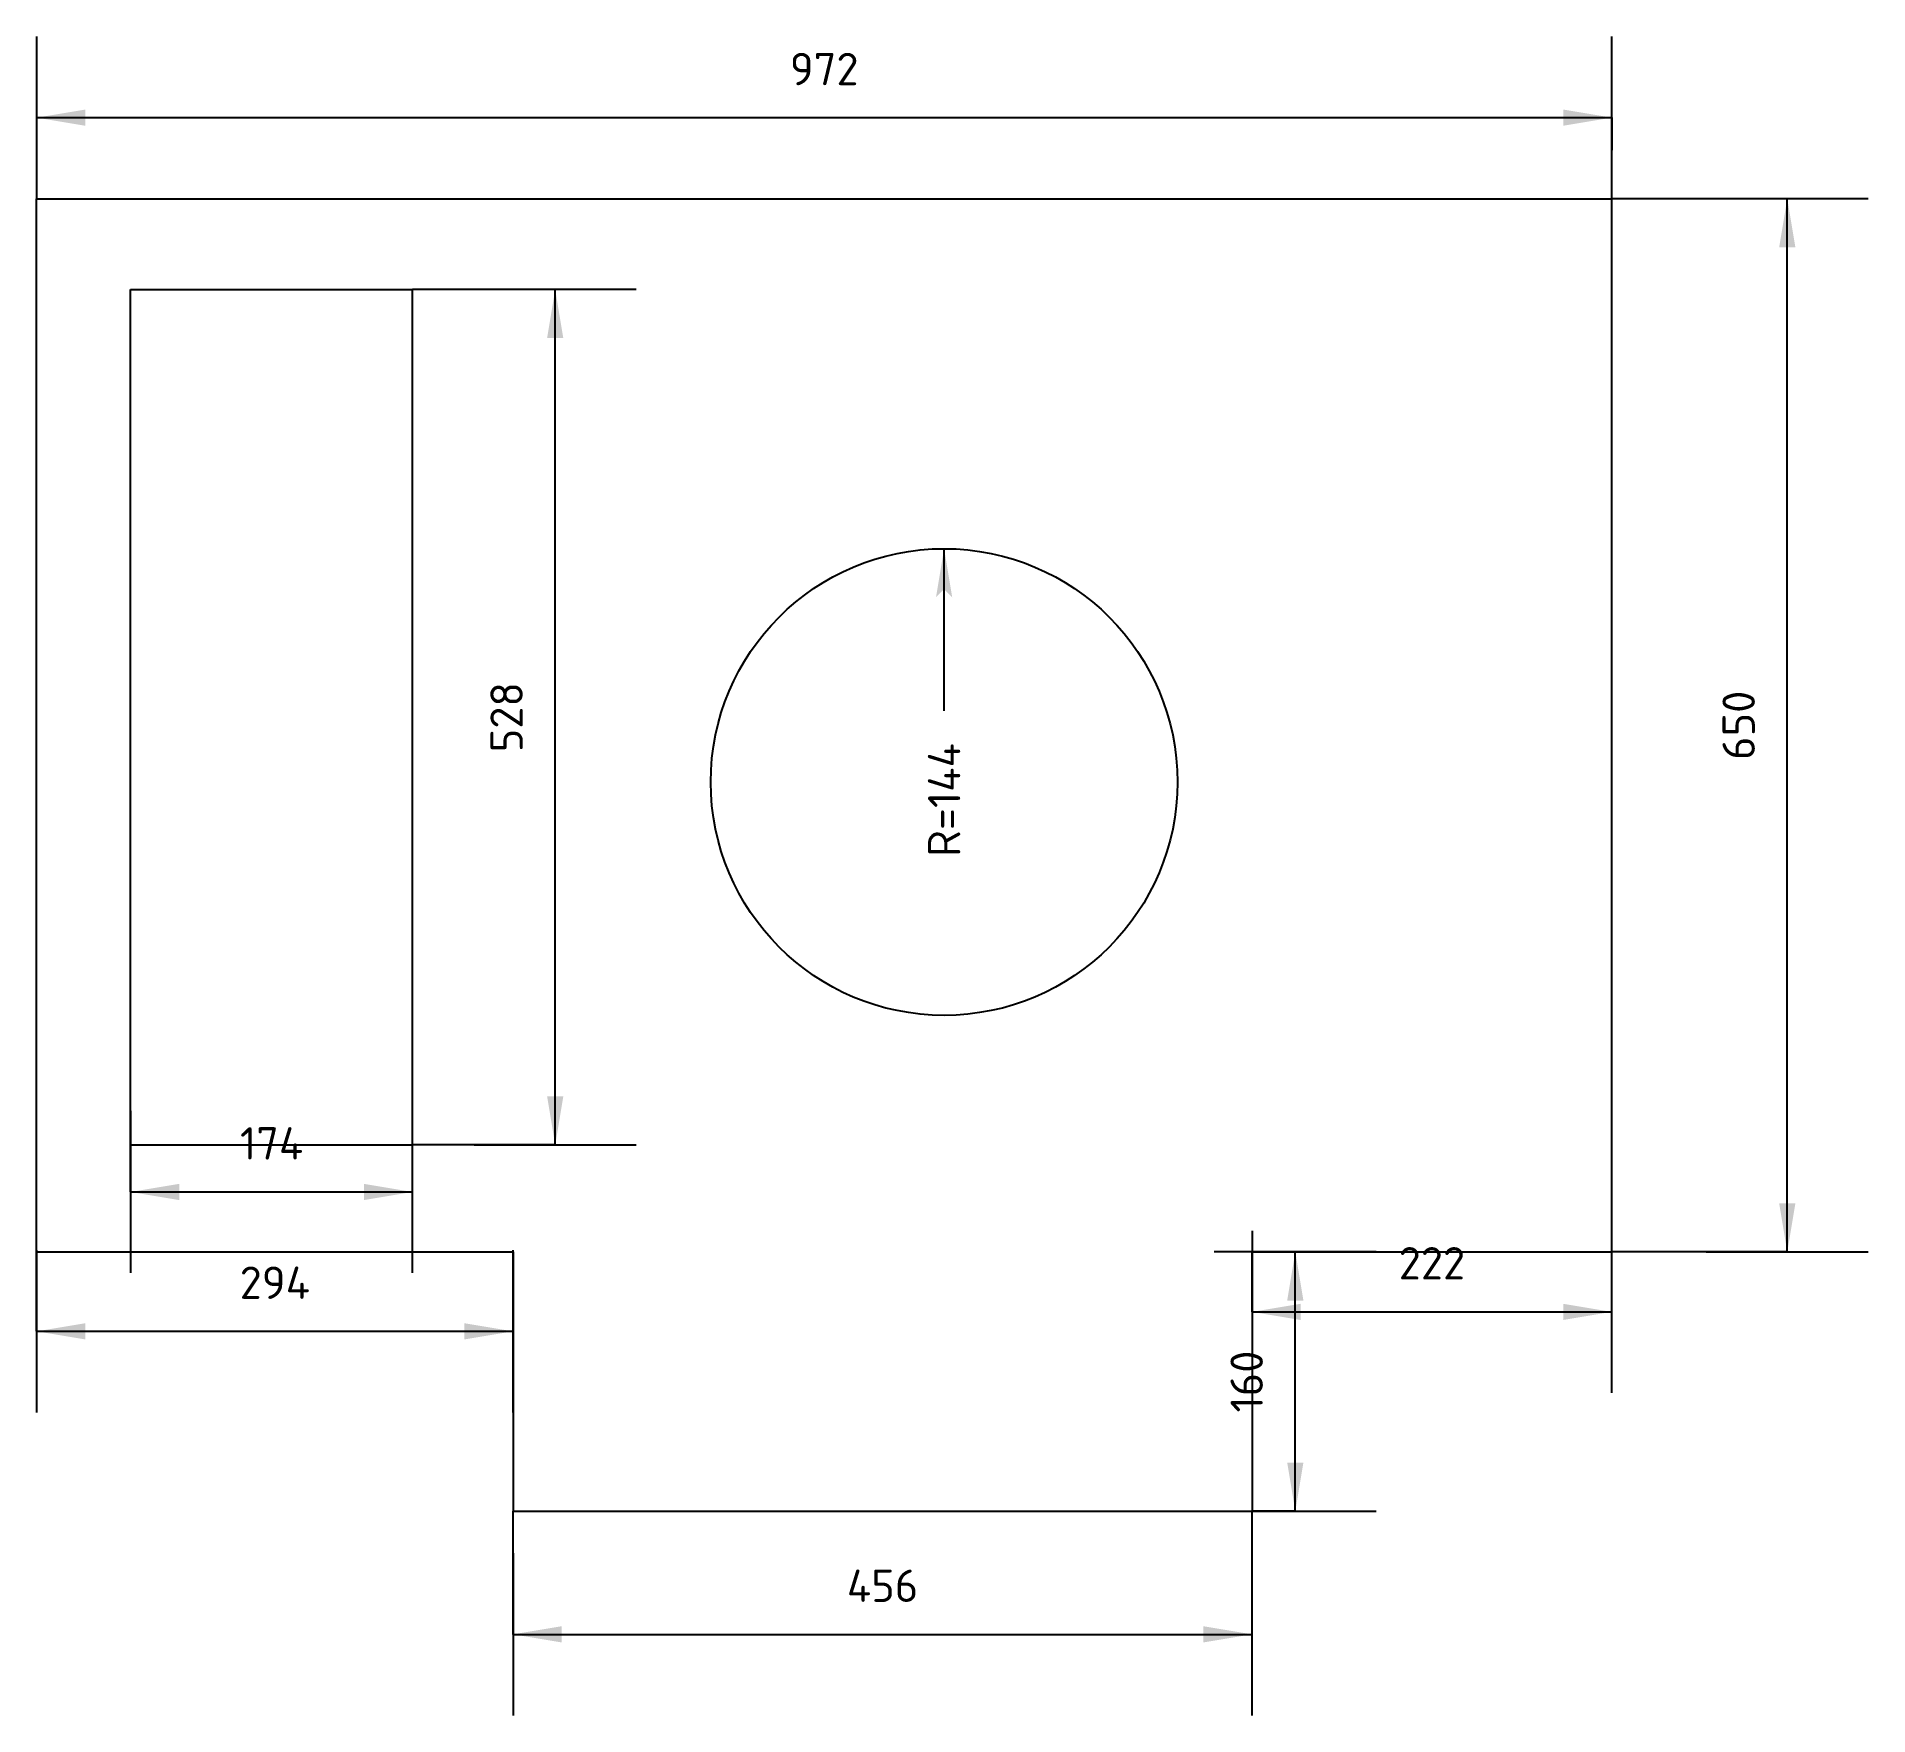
# Model space of a CAD drawing. Extents: x 0 to 11.3, y -1.3 to 9.1.
import ezdxf
from ezdxf.enums import TextEntityAlignment as Align

# ---------------------------------------------------------------- set-up
doc = ezdxf.new("R2010")
doc.units = 0
doc.layers.add('DIMENSIONS', color=1, linetype='CONTINUOUS')
doc.styles.add('ISOCPEUR', font='isocpeur.ttf')

# ---------------------------------------------------------------- blocks, each defined once
blk = doc.blocks.new('DIMTICK_ARROW')
at = {"color": 5}
blk.add_line((0, 0.5), (0, -0.5), dxfattribs=at)
at = {"color": 7}
blk.add_solid([(0, 0), (0.3, 0.05), (0.3, -0.05)], dxfattribs=at)
blk = doc.blocks.new('DIMTICK_RADIUS')
at = {"color": 7}
blk.add_solid([(0, 0), (0.3, 0.05), (0.3, -0.05), (0.25, 0)], dxfattribs=at)

msp = doc.modelspace()

# ---------------------------------------------------------------- linework, layer by layer
at = {"color": 3}
for p, q in [((0, 8.1), (9.72, 8.1)), ((0, 1.6), (0, 8.1)), ((0, 1.6), (0, 8.1)), ((0, 8.1), (9.72, 8.1)), ((9.72, 1.6), (9.72, 8.1)), ((9.72, 1.6), (9.72, 8.1)), ((0.58, 7.54), (2.32, 7.54)), ((0.58, 2.26), (0.58, 7.54)), ((0.58, 2.26), (0.58, 7.54)), ((0.58, 7.54), (2.32, 7.54)), ((2.32, 2.26), (2.32, 7.54)), ((2.32, 2.26), (2.32, 7.54)), ((0.58, 2.26), (2.32, 2.26)), ((0.58, 2.26), (2.32, 2.26)), ((0, 1.6), (2.94, 1.6)), ((0, 1.6), (2.94, 1.6)), ((2.94, 1.6), (2.94, 0)), ((2.94, 1.6), (2.94, 0)), ((7.5, 1.6), (9.72, 1.6)), ((7.5, 1.6), (7.5, 0)), ((7.5, 1.6), (7.5, 0)), ((7.5, 1.6), (9.72, 1.6)), ((2.94, 0), (7.5, 0)), ((2.94, 0), (7.5, 0))]:
    msp.add_line(p, q, dxfattribs=at)
msp.add_circle((5.6, 4.5), 1.44, dxfattribs=at)
at = {"layer": 'DIMENSIONS', "color": 7}
for p, q in [((0, 8.6), (9.72, 8.6)), ((0, 8.6), (9.72, 8.6)), ((0, 8.6), (9.72, 8.6)), ((0, 8.6), (9.72, 8.6)), ((0, 8.6), (9.72, 8.6)), ((0, 8.6), (9.72, 8.6)), ((0, 8.6), (9.72, 8.6)), ((0, 8.6), (9.72, 8.6)), ((0, 8.6), (9.72, 8.6)), ((0, 8.6), (9.72, 8.6)), ((0, 8.6), (9.72, 8.6)), ((0, 8.6), (9.72, 8.6)), ((0, 8.6), (9.72, 8.6)), ((0, 8.6), (9.72, 8.6)), ((0, 8.6), (9.72, 8.6)), ((0, 8.6), (9.72, 8.6)), ((0, 8.6), (9.72, 8.6)), ((0, 8.6), (9.72, 8.6)), ((0, 8.6), (9.72, 8.6)), ((0, 8.6), (9.72, 8.6)), ((10.803, 1.6), (10.803, 8.1)), ((10.803, 1.6), (10.803, 8.1)), ((10.803, 1.6), (10.803, 8.1)), ((10.803, 1.6), (10.803, 8.1)), ((10.803, 1.6), (10.803, 8.1)), ((10.803, 1.6), (10.803, 8.1)), ((10.803, 1.6), (10.803, 8.1)), ((10.803, 1.6), (10.803, 8.1)), ((10.803, 1.6), (10.803, 8.1)), ((10.803, 1.6), (10.803, 8.1)), ((10.803, 1.6), (10.803, 8.1)), ((10.803, 1.6), (10.803, 8.1)), ((10.803, 1.6), (10.803, 8.1)), ((10.803, 1.6), (10.803, 8.1)), ((3.2, 2.26), (3.2, 7.54)), ((3.2, 2.26), (3.2, 7.54)), ((3.2, 2.26), (3.2, 7.54)), ((3.2, 2.26), (3.2, 7.54)), ((3.2, 2.26), (3.2, 7.54)), ((3.2, 2.26), (3.2, 7.54)), ((3.2, 2.26), (3.2, 7.54)), ((3.2, 2.26), (3.2, 7.54)), ((3.2, 2.26), (3.2, 7.54)), ((3.2, 2.26), (3.2, 7.54)), ((3.2, 2.26), (3.2, 7.54)), ((3.2, 2.26), (3.2, 7.54)), ((3.2, 2.26), (3.2, 7.54)), ((3.2, 2.26), (3.2, 7.54)), ((3.2, 2.26), (3.2, 7.54)), ((3.2, 2.26), (3.2, 7.54)), ((5.6, 4.94), (5.6, 5.94)), ((0.58, 1.97), (2.32, 1.97)), ((0.58, 1.97), (2.32, 1.97)), ((0.58, 1.97), (2.32, 1.97)), ((0.58, 1.97), (2.32, 1.97)), ((0.58, 1.97), (2.32, 1.97)), ((0.58, 1.97), (2.32, 1.97)), ((0.58, 1.97), (2.32, 1.97)), ((0.58, 1.97), (2.32, 1.97)), ((0.58, 1.97), (2.32, 1.97)), ((0.58, 1.97), (2.32, 1.97)), ((0.58, 1.97), (2.32, 1.97)), ((0.58, 1.97), (2.32, 1.97)), ((0.58, 1.97), (2.32, 1.97)), ((0.58, 1.97), (2.32, 1.97)), ((0.58, 1.97), (2.32, 1.97)), ((0.58, 1.97), (2.32, 1.97)), ((0.58, 1.97), (2.32, 1.97)), ((0.58, 1.97), (2.32, 1.97)), ((0.58, 1.97), (2.32, 1.97)), ((0.58, 1.97), (2.32, 1.97)), ((0.58, 1.97), (2.32, 1.97)), ((0.58, 1.97), (2.32, 1.97)), ((0.58, 1.97), (2.32, 1.97)), ((0.58, 1.97), (2.32, 1.97)), ((0.58, 1.97), (2.32, 1.97)), ((7.767, 0), (7.767, 1.6)), ((7.767, 0), (7.767, 1.6)), ((7.767, 0), (7.767, 1.6)), ((7.767, 0), (7.767, 1.6)), ((7.767, 0), (7.767, 1.6)), ((7.767, 0), (7.767, 1.6)), ((7.767, 0), (7.767, 1.6)), ((7.767, 0), (7.767, 1.6)), ((7.767, 0), (7.767, 1.6)), ((7.767, 0), (7.767, 1.6)), ((7.767, 0), (7.767, 1.6)), ((7.767, 0), (7.767, 1.6)), ((7.767, 0), (7.767, 1.6)), ((7.767, 0), (7.767, 1.6)), ((7.767, 0), (7.767, 1.6)), ((7.767, 0), (7.767, 1.6)), ((7.767, 0), (7.767, 1.6)), ((7.767, 0), (7.767, 1.6)), ((7.767, 0), (7.767, 1.6)), ((7.5, 1.23), (9.72, 1.23)), ((7.5, 1.23), (9.72, 1.23)), ((7.5, 1.23), (9.72, 1.23)), ((7.5, 1.23), (9.72, 1.23)), ((7.5, 1.23), (9.72, 1.23)), ((7.5, 1.23), (9.72, 1.23)), ((7.5, 1.23), (9.72, 1.23)), ((7.5, 1.23), (9.72, 1.23)), ((7.5, 1.23), (9.72, 1.23)), ((7.5, 1.23), (9.72, 1.23)), ((7.5, 1.23), (9.72, 1.23)), ((7.5, 1.23), (9.72, 1.23)), ((7.5, 1.23), (9.72, 1.23)), ((7.5, 1.23), (9.72, 1.23)), ((7.5, 1.23), (9.72, 1.23)), ((7.5, 1.23), (9.72, 1.23)), ((7.5, 1.23), (9.72, 1.23)), ((7.5, 1.23), (9.72, 1.23)), ((7.5, 1.23), (9.72, 1.23)), ((7.5, 1.23), (9.72, 1.23)), ((7.5, 1.23), (9.72, 1.23)), ((7.5, 1.23), (9.72, 1.23)), ((7.5, 1.23), (9.72, 1.23)), ((0, 1.11), (2.94, 1.11)), ((0, 1.11), (2.94, 1.11)), ((0, 1.11), (2.94, 1.11)), ((0, 1.11), (2.94, 1.11)), ((0, 1.11), (2.94, 1.11)), ((0, 1.11), (2.94, 1.11)), ((0, 1.11), (2.94, 1.11)), ((0, 1.11), (2.94, 1.11)), ((0, 1.11), (2.94, 1.11)), ((0, 1.11), (2.94, 1.11)), ((0, 1.11), (2.94, 1.11)), ((0, 1.11), (2.94, 1.11)), ((0, 1.11), (2.94, 1.11)), ((0, 1.11), (2.94, 1.11)), ((0, 1.11), (2.94, 1.11)), ((0, 1.11), (2.94, 1.11)), ((0, 1.11), (2.94, 1.11)), ((0, 1.11), (2.94, 1.11)), ((0, 1.11), (2.94, 1.11)), ((0, 1.11), (2.94, 1.11)), ((0, 1.11), (2.94, 1.11)), ((0, 1.11), (2.94, 1.11)), ((2.94, -0.76), (7.5, -0.76)), ((2.94, -0.76), (7.5, -0.76)), ((2.94, -0.76), (7.5, -0.76)), ((2.94, -0.76), (7.5, -0.76)), ((2.94, -0.76), (7.5, -0.76)), ((2.94, -0.76), (7.5, -0.76)), ((2.94, -0.76), (7.5, -0.76)), ((2.94, -0.76), (7.5, -0.76)), ((2.94, -0.76), (7.5, -0.76)), ((2.94, -0.76), (7.5, -0.76)), ((2.94, -0.76), (7.5, -0.76)), ((2.94, -0.76), (7.5, -0.76)), ((2.94, -0.76), (7.5, -0.76)), ((2.94, -0.76), (7.5, -0.76)), ((2.94, -0.76), (7.5, -0.76)), ((2.94, -0.76), (7.5, -0.76)), ((2.94, -0.76), (7.5, -0.76)), ((2.94, -0.76), (7.5, -0.76)), ((2.94, -0.76), (7.5, -0.76)), ((2.94, -0.76), (7.5, -0.76)), ((2.94, -0.76), (7.5, -0.76))]:
    msp.add_line(p, q, dxfattribs=at)
at = {"layer": 'DIMENSIONS', "color": 5}
for p, q in [((0, 8.6), (0, 8.4)), ((0, 8.6), (0, 8.4)), ((0, 8.6), (0, 8.4)), ((0, 8.6), (0, 8.4)), ((0, 8.6), (0, 8.4)), ((0, 8.6), (0, 8.4)), ((0, 8.6), (0, 8.4)), ((0, 8.6), (0, 8.4)), ((0, 8.6), (0, 8.4)), ((0, 8.6), (0, 8.4)), ((0, 8.6), (0, 8.4)), ((0, 8.6), (0, 8.4)), ((0, 8.6), (0, 8.4)), ((0, 8.6), (0, 8.4)), ((0, 8.6), (0, 8.4)), ((0, 8.6), (0, 8.4)), ((0, 8.6), (0, 8.4)), ((0, 8.6), (0, 8.4)), ((0, 8.6), (0, 8.4)), ((0, 8.6), (0, 8.4)), ((9.72, 8.6), (9.72, 8.4)), ((9.72, 8.6), (9.72, 8.4)), ((9.72, 8.6), (9.72, 8.4)), ((9.72, 8.6), (9.72, 8.4)), ((9.72, 8.6), (9.72, 8.4)), ((9.72, 8.6), (9.72, 8.4)), ((9.72, 8.6), (9.72, 8.4)), ((9.72, 8.6), (9.72, 8.4)), ((9.72, 8.6), (9.72, 8.4)), ((9.72, 8.6), (9.72, 8.4)), ((9.72, 8.6), (9.72, 8.4)), ((9.72, 8.6), (9.72, 8.4)), ((9.72, 8.6), (9.72, 8.4)), ((9.72, 8.6), (9.72, 8.4)), ((9.72, 8.6), (9.72, 8.4)), ((9.72, 8.6), (9.72, 8.4)), ((9.72, 8.6), (9.72, 8.4)), ((9.72, 8.6), (9.72, 8.4)), ((9.72, 8.6), (9.72, 8.4)), ((9.72, 8.6), (9.72, 8.4)), ((10.803, 8.1), (9.72, 8.1)), ((10.803, 8.1), (9.72, 8.1)), ((10.803, 8.1), (9.72, 8.1)), ((10.803, 8.1), (9.72, 8.1)), ((10.803, 8.1), (9.72, 8.1)), ((10.803, 8.1), (9.72, 8.1)), ((10.803, 8.1), (9.72, 8.1)), ((10.803, 8.1), (9.72, 8.1)), ((10.803, 8.1), (9.72, 8.1)), ((10.803, 8.1), (9.72, 8.1)), ((10.803, 8.1), (9.72, 8.1)), ((10.803, 8.1), (9.72, 8.1)), ((10.803, 8.1), (9.72, 8.1)), ((10.803, 8.1), (9.72, 8.1)), ((3.2, 7.54), (2.32, 7.54)), ((3.2, 7.54), (2.32, 7.54)), ((3.2, 7.54), (2.32, 7.54)), ((3.2, 7.54), (2.32, 7.54)), ((3.2, 7.54), (2.32, 7.54)), ((3.2, 7.54), (2.32, 7.54)), ((3.2, 7.54), (2.32, 7.54)), ((3.2, 7.54), (2.32, 7.54)), ((3.2, 7.54), (2.32, 7.54)), ((3.2, 7.54), (2.32, 7.54)), ((3.2, 7.54), (2.32, 7.54)), ((3.2, 7.54), (2.32, 7.54)), ((3.2, 7.54), (2.32, 7.54)), ((3.2, 7.54), (2.32, 7.54)), ((3.2, 7.54), (2.32, 7.54)), ((3.2, 7.54), (2.32, 7.54)), ((0.58, 1.97), (0.58, 2.26)), ((0.58, 1.97), (0.58, 2.26)), ((0.58, 1.97), (0.58, 2.26)), ((0.58, 1.97), (0.58, 2.26)), ((0.58, 1.97), (0.58, 2.26)), ((0.58, 1.97), (0.58, 2.26)), ((0.58, 1.97), (0.58, 2.26)), ((0.58, 1.97), (0.58, 2.26)), ((0.58, 1.97), (0.58, 2.26)), ((0.58, 1.97), (0.58, 2.26)), ((0.58, 1.97), (0.58, 2.26)), ((0.58, 1.97), (0.58, 2.26)), ((0.58, 1.97), (0.58, 2.26)), ((0.58, 1.97), (0.58, 2.26)), ((0.58, 1.97), (0.58, 2.26)), ((0.58, 1.97), (0.58, 2.26)), ((0.58, 1.97), (0.58, 2.26)), ((0.58, 1.97), (0.58, 2.26)), ((0.58, 1.97), (0.58, 2.26)), ((0.58, 1.97), (0.58, 2.26)), ((0.58, 1.97), (0.58, 2.26)), ((0.58, 1.97), (0.58, 2.26)), ((0.58, 1.97), (0.58, 2.26)), ((0.58, 1.97), (0.58, 2.26)), ((0.58, 1.97), (0.58, 2.26)), ((2.32, 1.97), (2.32, 2.26)), ((2.32, 1.97), (2.32, 2.26)), ((2.32, 1.97), (2.32, 2.26)), ((2.32, 1.97), (2.32, 2.26)), ((2.32, 1.97), (2.32, 2.26)), ((2.32, 1.97), (2.32, 2.26)), ((2.32, 1.97), (2.32, 2.26)), ((2.32, 1.97), (2.32, 2.26)), ((2.32, 1.97), (2.32, 2.26)), ((2.32, 1.97), (2.32, 2.26)), ((2.32, 1.97), (2.32, 2.26)), ((2.32, 1.97), (2.32, 2.26)), ((2.32, 1.97), (2.32, 2.26)), ((2.32, 1.97), (2.32, 2.26)), ((2.32, 1.97), (2.32, 2.26)), ((2.32, 1.97), (2.32, 2.26)), ((2.32, 1.97), (2.32, 2.26)), ((2.32, 1.97), (2.32, 2.26)), ((2.32, 1.97), (2.32, 2.26)), ((2.32, 1.97), (2.32, 2.26)), ((2.32, 1.97), (2.32, 2.26)), ((2.32, 1.97), (2.32, 2.26)), ((2.32, 1.97), (2.32, 2.26)), ((2.32, 1.97), (2.32, 2.26)), ((2.32, 1.97), (2.32, 2.26)), ((3.2, 2.26), (2.32, 2.26)), ((3.2, 2.26), (2.32, 2.26)), ((3.2, 2.26), (2.32, 2.26)), ((3.2, 2.26), (2.32, 2.26)), ((3.2, 2.26), (2.32, 2.26)), ((3.2, 2.26), (2.32, 2.26)), ((3.2, 2.26), (2.32, 2.26)), ((3.2, 2.26), (2.32, 2.26)), ((3.2, 2.26), (2.32, 2.26)), ((3.2, 2.26), (2.32, 2.26)), ((3.2, 2.26), (2.32, 2.26)), ((3.2, 2.26), (2.32, 2.26)), ((3.2, 2.26), (2.32, 2.26)), ((3.2, 2.26), (2.32, 2.26)), ((3.2, 2.26), (2.32, 2.26)), ((3.2, 2.26), (2.32, 2.26)), ((0, 1.11), (0, 1.6)), ((0, 1.11), (0, 1.6)), ((0, 1.11), (0, 1.6)), ((0, 1.11), (0, 1.6)), ((0, 1.11), (0, 1.6)), ((0, 1.11), (0, 1.6)), ((0, 1.11), (0, 1.6)), ((0, 1.11), (0, 1.6)), ((0, 1.11), (0, 1.6)), ((0, 1.11), (0, 1.6)), ((0, 1.11), (0, 1.6)), ((0, 1.11), (0, 1.6)), ((0, 1.11), (0, 1.6)), ((0, 1.11), (0, 1.6)), ((0, 1.11), (0, 1.6)), ((0, 1.11), (0, 1.6)), ((0, 1.11), (0, 1.6)), ((0, 1.11), (0, 1.6)), ((0, 1.11), (0, 1.6)), ((0, 1.11), (0, 1.6)), ((0, 1.11), (0, 1.6)), ((0, 1.11), (0, 1.6)), ((2.94, 1.11), (2.94, 1.6)), ((2.94, 1.11), (2.94, 1.6)), ((2.94, 1.11), (2.94, 1.6)), ((2.94, 1.11), (2.94, 1.6)), ((2.94, 1.11), (2.94, 1.6)), ((2.94, 1.11), (2.94, 1.6)), ((2.94, 1.11), (2.94, 1.6)), ((2.94, 1.11), (2.94, 1.6)), ((2.94, 1.11), (2.94, 1.6)), ((2.94, 1.11), (2.94, 1.6)), ((2.94, 1.11), (2.94, 1.6)), ((2.94, 1.11), (2.94, 1.6)), ((2.94, 1.11), (2.94, 1.6)), ((2.94, 1.11), (2.94, 1.6)), ((2.94, 1.11), (2.94, 1.6)), ((2.94, 1.11), (2.94, 1.6)), ((2.94, 1.11), (2.94, 1.6)), ((2.94, 1.11), (2.94, 1.6)), ((2.94, 1.11), (2.94, 1.6)), ((2.94, 1.11), (2.94, 1.6)), ((2.94, 1.11), (2.94, 1.6)), ((2.94, 1.11), (2.94, 1.6)), ((7.5, 1.23), (7.5, 1.6)), ((7.5, 1.23), (7.5, 1.6)), ((7.5, 1.23), (7.5, 1.6)), ((7.5, 1.23), (7.5, 1.6)), ((7.5, 1.23), (7.5, 1.6)), ((7.5, 1.23), (7.5, 1.6)), ((7.5, 1.23), (7.5, 1.6)), ((7.5, 1.23), (7.5, 1.6)), ((7.5, 1.23), (7.5, 1.6)), ((7.5, 1.23), (7.5, 1.6)), ((7.5, 1.23), (7.5, 1.6)), ((7.5, 1.23), (7.5, 1.6)), ((7.5, 1.23), (7.5, 1.6)), ((7.5, 1.23), (7.5, 1.6)), ((7.5, 1.23), (7.5, 1.6)), ((7.5, 1.23), (7.5, 1.6)), ((7.5, 1.23), (7.5, 1.6)), ((7.5, 1.23), (7.5, 1.6)), ((7.5, 1.23), (7.5, 1.6)), ((7.5, 1.23), (7.5, 1.6)), ((7.5, 1.23), (7.5, 1.6)), ((7.5, 1.23), (7.5, 1.6)), ((7.5, 1.23), (7.5, 1.6)), ((7.767, 1.6), (7.5, 1.6)), ((7.767, 1.6), (7.5, 1.6)), ((7.767, 1.6), (7.5, 1.6)), ((7.767, 1.6), (7.5, 1.6)), ((7.767, 1.6), (7.5, 1.6)), ((7.767, 1.6), (7.5, 1.6)), ((7.767, 1.6), (7.5, 1.6)), ((7.767, 1.6), (7.5, 1.6)), ((7.767, 1.6), (7.5, 1.6)), ((7.767, 1.6), (7.5, 1.6)), ((7.767, 1.6), (7.5, 1.6)), ((7.767, 1.6), (7.5, 1.6)), ((7.767, 1.6), (7.5, 1.6)), ((7.767, 1.6), (7.5, 1.6)), ((7.767, 1.6), (7.5, 1.6)), ((7.767, 1.6), (7.5, 1.6)), ((7.767, 1.6), (7.5, 1.6)), ((7.767, 1.6), (7.5, 1.6)), ((7.767, 1.6), (7.5, 1.6)), ((9.72, 1.23), (9.72, 1.6)), ((9.72, 1.23), (9.72, 1.6)), ((9.72, 1.23), (9.72, 1.6)), ((9.72, 1.23), (9.72, 1.6)), ((9.72, 1.23), (9.72, 1.6)), ((9.72, 1.23), (9.72, 1.6)), ((9.72, 1.23), (9.72, 1.6)), ((9.72, 1.23), (9.72, 1.6)), ((9.72, 1.23), (9.72, 1.6)), ((9.72, 1.23), (9.72, 1.6)), ((9.72, 1.23), (9.72, 1.6)), ((9.72, 1.23), (9.72, 1.6)), ((9.72, 1.23), (9.72, 1.6)), ((9.72, 1.23), (9.72, 1.6)), ((9.72, 1.23), (9.72, 1.6)), ((9.72, 1.23), (9.72, 1.6)), ((9.72, 1.23), (9.72, 1.6)), ((9.72, 1.23), (9.72, 1.6)), ((9.72, 1.23), (9.72, 1.6)), ((9.72, 1.23), (9.72, 1.6)), ((9.72, 1.23), (9.72, 1.6)), ((9.72, 1.23), (9.72, 1.6)), ((9.72, 1.23), (9.72, 1.6)), ((10.803, 1.6), (9.72, 1.6)), ((10.803, 1.6), (9.72, 1.6)), ((10.803, 1.6), (9.72, 1.6)), ((10.803, 1.6), (9.72, 1.6)), ((10.803, 1.6), (9.72, 1.6)), ((10.803, 1.6), (9.72, 1.6)), ((10.803, 1.6), (9.72, 1.6)), ((10.803, 1.6), (9.72, 1.6)), ((10.803, 1.6), (9.72, 1.6)), ((10.803, 1.6), (9.72, 1.6)), ((10.803, 1.6), (9.72, 1.6)), ((10.803, 1.6), (9.72, 1.6)), ((10.803, 1.6), (9.72, 1.6)), ((10.803, 1.6), (9.72, 1.6)), ((2.94, -0.76), (2.94, 0)), ((2.94, -0.76), (2.94, 0)), ((2.94, -0.76), (2.94, 0)), ((2.94, -0.76), (2.94, 0)), ((2.94, -0.76), (2.94, 0)), ((2.94, -0.76), (2.94, 0)), ((2.94, -0.76), (2.94, 0)), ((2.94, -0.76), (2.94, 0)), ((2.94, -0.76), (2.94, 0)), ((2.94, -0.76), (2.94, 0)), ((2.94, -0.76), (2.94, 0)), ((2.94, -0.76), (2.94, 0)), ((2.94, -0.76), (2.94, 0)), ((2.94, -0.76), (2.94, 0)), ((2.94, -0.76), (2.94, 0)), ((2.94, -0.76), (2.94, 0)), ((2.94, -0.76), (2.94, 0)), ((2.94, -0.76), (2.94, 0)), ((2.94, -0.76), (2.94, 0)), ((2.94, -0.76), (2.94, 0)), ((2.94, -0.76), (2.94, 0)), ((7.5, -0.76), (7.5, 0)), ((7.5, -0.76), (7.5, 0)), ((7.5, -0.76), (7.5, 0)), ((7.5, -0.76), (7.5, 0)), ((7.5, -0.76), (7.5, 0)), ((7.5, -0.76), (7.5, 0)), ((7.5, -0.76), (7.5, 0)), ((7.5, -0.76), (7.5, 0)), ((7.5, -0.76), (7.5, 0)), ((7.5, -0.76), (7.5, 0)), ((7.5, -0.76), (7.5, 0)), ((7.5, -0.76), (7.5, 0)), ((7.5, -0.76), (7.5, 0)), ((7.5, -0.76), (7.5, 0)), ((7.5, -0.76), (7.5, 0)), ((7.5, -0.76), (7.5, 0)), ((7.5, -0.76), (7.5, 0)), ((7.5, -0.76), (7.5, 0)), ((7.5, -0.76), (7.5, 0)), ((7.5, -0.76), (7.5, 0)), ((7.5, -0.76), (7.5, 0)), ((7.767, 0), (7.5, 0)), ((7.767, 0), (7.5, 0)), ((7.767, 0), (7.5, 0)), ((7.767, 0), (7.5, 0)), ((7.767, 0), (7.5, 0)), ((7.767, 0), (7.5, 0)), ((7.767, 0), (7.5, 0)), ((7.767, 0), (7.5, 0)), ((7.767, 0), (7.5, 0)), ((7.767, 0), (7.5, 0)), ((7.767, 0), (7.5, 0)), ((7.767, 0), (7.5, 0)), ((7.767, 0), (7.5, 0)), ((7.767, 0), (7.5, 0)), ((7.767, 0), (7.5, 0)), ((7.767, 0), (7.5, 0)), ((7.767, 0), (7.5, 0)), ((7.767, 0), (7.5, 0)), ((7.767, 0), (7.5, 0))]:
    msp.add_line(p, q, dxfattribs=at)

# ---------------------------------------------------------------- block references
at = {"layer": 'DIMENSIONS'}
for p in [(0, 8.6), (0, 8.6), (0, 8.6), (0, 8.6), (0, 8.6), (0, 8.6), (0, 8.6), (0, 8.6), (0, 8.6), (0, 8.6), (0, 8.6), (0, 8.6), (0, 8.6), (0, 8.6), (0, 8.6), (0, 8.6), (0, 8.6), (0, 8.6), (0, 8.6), (0, 8.6), (0.58, 1.97), (0.58, 1.97), (0.58, 1.97), (0.58, 1.97), (0.58, 1.97), (0.58, 1.97), (0.58, 1.97), (0.58, 1.97), (0.58, 1.97), (0.58, 1.97), (0.58, 1.97), (0.58, 1.97), (0.58, 1.97), (0.58, 1.97), (0.58, 1.97), (0.58, 1.97), (0.58, 1.97), (0.58, 1.97), (0.58, 1.97), (0.58, 1.97), (0.58, 1.97), (0.58, 1.97), (0.58, 1.97), (0.58, 1.97), (0.58, 1.97), (7.5, 1.23), (7.5, 1.23), (7.5, 1.23), (7.5, 1.23), (7.5, 1.23), (7.5, 1.23), (7.5, 1.23), (7.5, 1.23), (7.5, 1.23), (7.5, 1.23), (7.5, 1.23), (7.5, 1.23), (7.5, 1.23), (7.5, 1.23), (7.5, 1.23), (7.5, 1.23), (7.5, 1.23), (7.5, 1.23), (7.5, 1.23), (7.5, 1.23), (7.5, 1.23), (7.5, 1.23), (7.5, 1.23), (0, 1.11), (0, 1.11), (0, 1.11), (0, 1.11), (0, 1.11), (0, 1.11), (0, 1.11), (0, 1.11), (0, 1.11), (0, 1.11), (0, 1.11), (0, 1.11), (0, 1.11), (0, 1.11), (0, 1.11), (0, 1.11), (0, 1.11), (0, 1.11), (0, 1.11), (0, 1.11), (0, 1.11), (0, 1.11), (2.94, -0.76), (2.94, -0.76), (2.94, -0.76), (2.94, -0.76), (2.94, -0.76), (2.94, -0.76), (2.94, -0.76), (2.94, -0.76), (2.94, -0.76), (2.94, -0.76), (2.94, -0.76), (2.94, -0.76), (2.94, -0.76), (2.94, -0.76), (2.94, -0.76), (2.94, -0.76), (2.94, -0.76), (2.94, -0.76), (2.94, -0.76), (2.94, -0.76), (2.94, -0.76)]:
    msp.add_blockref('DIMTICK_ARROW', p, dxfattribs=at)
for name, p, rotation in [('DIMTICK_ARROW', (9.72, 8.6), 180), ('DIMTICK_ARROW', (9.72, 8.6), 180), ('DIMTICK_ARROW', (9.72, 8.6), 180), ('DIMTICK_ARROW', (9.72, 8.6), 180), ('DIMTICK_ARROW', (9.72, 8.6), 180), ('DIMTICK_ARROW', (9.72, 8.6), 180), ('DIMTICK_ARROW', (9.72, 8.6), 180), ('DIMTICK_ARROW', (9.72, 8.6), 180), ('DIMTICK_ARROW', (9.72, 8.6), 180), ('DIMTICK_ARROW', (9.72, 8.6), 180), ('DIMTICK_ARROW', (9.72, 8.6), 180), ('DIMTICK_ARROW', (9.72, 8.6), 180), ('DIMTICK_ARROW', (9.72, 8.6), 180), ('DIMTICK_ARROW', (9.72, 8.6), 180), ('DIMTICK_ARROW', (9.72, 8.6), 180), ('DIMTICK_ARROW', (9.72, 8.6), 180), ('DIMTICK_ARROW', (9.72, 8.6), 180), ('DIMTICK_ARROW', (9.72, 8.6), 180), ('DIMTICK_ARROW', (9.72, 8.6), 180), ('DIMTICK_ARROW', (9.72, 8.6), 180), ('DIMTICK_ARROW', (10.803, 8.1), 270), ('DIMTICK_ARROW', (10.803, 8.1), 270), ('DIMTICK_ARROW', (10.803, 8.1), 270), ('DIMTICK_ARROW', (10.803, 8.1), 270), ('DIMTICK_ARROW', (10.803, 8.1), 270), ('DIMTICK_ARROW', (10.803, 8.1), 270), ('DIMTICK_ARROW', (10.803, 8.1), 270), ('DIMTICK_ARROW', (10.803, 8.1), 270), ('DIMTICK_ARROW', (10.803, 8.1), 270), ('DIMTICK_ARROW', (10.803, 8.1), 270), ('DIMTICK_ARROW', (10.803, 8.1), 270), ('DIMTICK_ARROW', (10.803, 8.1), 270), ('DIMTICK_ARROW', (10.803, 8.1), 270), ('DIMTICK_ARROW', (10.803, 8.1), 270), ('DIMTICK_ARROW', (3.2, 7.54), 270), ('DIMTICK_ARROW', (3.2, 7.54), 270), ('DIMTICK_ARROW', (3.2, 7.54), 270), ('DIMTICK_ARROW', (3.2, 7.54), 270), ('DIMTICK_ARROW', (3.2, 7.54), 270), ('DIMTICK_ARROW', (3.2, 7.54), 270), ('DIMTICK_ARROW', (3.2, 7.54), 270), ('DIMTICK_ARROW', (3.2, 7.54), 270), ('DIMTICK_ARROW', (3.2, 7.54), 270), ('DIMTICK_ARROW', (3.2, 7.54), 270), ('DIMTICK_ARROW', (3.2, 7.54), 270), ('DIMTICK_ARROW', (3.2, 7.54), 270), ('DIMTICK_ARROW', (3.2, 7.54), 270), ('DIMTICK_ARROW', (3.2, 7.54), 270), ('DIMTICK_ARROW', (3.2, 7.54), 270), ('DIMTICK_ARROW', (3.2, 7.54), 270), ('DIMTICK_RADIUS', (5.6, 5.94), 270), ('DIMTICK_ARROW', (3.2, 2.26), 90), ('DIMTICK_ARROW', (3.2, 2.26), 90), ('DIMTICK_ARROW', (3.2, 2.26), 90), ('DIMTICK_ARROW', (3.2, 2.26), 90), ('DIMTICK_ARROW', (3.2, 2.26), 90), ('DIMTICK_ARROW', (3.2, 2.26), 90), ('DIMTICK_ARROW', (3.2, 2.26), 90), ('DIMTICK_ARROW', (3.2, 2.26), 90), ('DIMTICK_ARROW', (3.2, 2.26), 90), ('DIMTICK_ARROW', (3.2, 2.26), 90), ('DIMTICK_ARROW', (3.2, 2.26), 90), ('DIMTICK_ARROW', (3.2, 2.26), 90), ('DIMTICK_ARROW', (3.2, 2.26), 90), ('DIMTICK_ARROW', (3.2, 2.26), 90), ('DIMTICK_ARROW', (3.2, 2.26), 90), ('DIMTICK_ARROW', (3.2, 2.26), 90), ('DIMTICK_ARROW', (2.32, 1.97), 180), ('DIMTICK_ARROW', (2.32, 1.97), 180), ('DIMTICK_ARROW', (2.32, 1.97), 180), ('DIMTICK_ARROW', (2.32, 1.97), 180), ('DIMTICK_ARROW', (2.32, 1.97), 180), ('DIMTICK_ARROW', (2.32, 1.97), 180), ('DIMTICK_ARROW', (2.32, 1.97), 180), ('DIMTICK_ARROW', (2.32, 1.97), 180), ('DIMTICK_ARROW', (2.32, 1.97), 180), ('DIMTICK_ARROW', (2.32, 1.97), 180), ('DIMTICK_ARROW', (2.32, 1.97), 180), ('DIMTICK_ARROW', (2.32, 1.97), 180), ('DIMTICK_ARROW', (2.32, 1.97), 180), ('DIMTICK_ARROW', (2.32, 1.97), 180), ('DIMTICK_ARROW', (2.32, 1.97), 180), ('DIMTICK_ARROW', (2.32, 1.97), 180), ('DIMTICK_ARROW', (2.32, 1.97), 180), ('DIMTICK_ARROW', (2.32, 1.97), 180), ('DIMTICK_ARROW', (2.32, 1.97), 180), ('DIMTICK_ARROW', (2.32, 1.97), 180), ('DIMTICK_ARROW', (2.32, 1.97), 180), ('DIMTICK_ARROW', (2.32, 1.97), 180), ('DIMTICK_ARROW', (2.32, 1.97), 180), ('DIMTICK_ARROW', (2.32, 1.97), 180), ('DIMTICK_ARROW', (2.32, 1.97), 180), ('DIMTICK_ARROW', (10.803, 1.6), 90), ('DIMTICK_ARROW', (10.803, 1.6), 90), ('DIMTICK_ARROW', (10.803, 1.6), 90), ('DIMTICK_ARROW', (10.803, 1.6), 90), ('DIMTICK_ARROW', (10.803, 1.6), 90), ('DIMTICK_ARROW', (10.803, 1.6), 90), ('DIMTICK_ARROW', (10.803, 1.6), 90), ('DIMTICK_ARROW', (10.803, 1.6), 90), ('DIMTICK_ARROW', (10.803, 1.6), 90), ('DIMTICK_ARROW', (10.803, 1.6), 90), ('DIMTICK_ARROW', (10.803, 1.6), 90), ('DIMTICK_ARROW', (10.803, 1.6), 90), ('DIMTICK_ARROW', (10.803, 1.6), 90), ('DIMTICK_ARROW', (10.803, 1.6), 90), ('DIMTICK_ARROW', (9.72, 1.23), 180), ('DIMTICK_ARROW', (9.72, 1.23), 180), ('DIMTICK_ARROW', (9.72, 1.23), 180), ('DIMTICK_ARROW', (9.72, 1.23), 180), ('DIMTICK_ARROW', (9.72, 1.23), 180), ('DIMTICK_ARROW', (9.72, 1.23), 180), ('DIMTICK_ARROW', (9.72, 1.23), 180), ('DIMTICK_ARROW', (9.72, 1.23), 180), ('DIMTICK_ARROW', (9.72, 1.23), 180), ('DIMTICK_ARROW', (9.72, 1.23), 180), ('DIMTICK_ARROW', (9.72, 1.23), 180), ('DIMTICK_ARROW', (9.72, 1.23), 180), ('DIMTICK_ARROW', (9.72, 1.23), 180), ('DIMTICK_ARROW', (9.72, 1.23), 180), ('DIMTICK_ARROW', (9.72, 1.23), 180), ('DIMTICK_ARROW', (9.72, 1.23), 180), ('DIMTICK_ARROW', (9.72, 1.23), 180), ('DIMTICK_ARROW', (9.72, 1.23), 180), ('DIMTICK_ARROW', (9.72, 1.23), 180), ('DIMTICK_ARROW', (9.72, 1.23), 180), ('DIMTICK_ARROW', (9.72, 1.23), 180), ('DIMTICK_ARROW', (9.72, 1.23), 180), ('DIMTICK_ARROW', (9.72, 1.23), 180), ('DIMTICK_ARROW', (2.94, 1.11), 180), ('DIMTICK_ARROW', (2.94, 1.11), 180), ('DIMTICK_ARROW', (2.94, 1.11), 180), ('DIMTICK_ARROW', (2.94, 1.11), 180), ('DIMTICK_ARROW', (2.94, 1.11), 180), ('DIMTICK_ARROW', (2.94, 1.11), 180), ('DIMTICK_ARROW', (2.94, 1.11), 180), ('DIMTICK_ARROW', (2.94, 1.11), 180), ('DIMTICK_ARROW', (2.94, 1.11), 180), ('DIMTICK_ARROW', (2.94, 1.11), 180), ('DIMTICK_ARROW', (2.94, 1.11), 180), ('DIMTICK_ARROW', (2.94, 1.11), 180), ('DIMTICK_ARROW', (2.94, 1.11), 180), ('DIMTICK_ARROW', (2.94, 1.11), 180), ('DIMTICK_ARROW', (2.94, 1.11), 180), ('DIMTICK_ARROW', (2.94, 1.11), 180), ('DIMTICK_ARROW', (2.94, 1.11), 180), ('DIMTICK_ARROW', (2.94, 1.11), 180), ('DIMTICK_ARROW', (2.94, 1.11), 180), ('DIMTICK_ARROW', (2.94, 1.11), 180), ('DIMTICK_ARROW', (2.94, 1.11), 180), ('DIMTICK_ARROW', (2.94, 1.11), 180), ('DIMTICK_ARROW', (7.767, 1.6), 270), ('DIMTICK_ARROW', (7.767, 1.6), 270), ('DIMTICK_ARROW', (7.767, 1.6), 270), ('DIMTICK_ARROW', (7.767, 1.6), 270), ('DIMTICK_ARROW', (7.767, 1.6), 270), ('DIMTICK_ARROW', (7.767, 1.6), 270), ('DIMTICK_ARROW', (7.767, 1.6), 270), ('DIMTICK_ARROW', (7.767, 1.6), 270), ('DIMTICK_ARROW', (7.767, 1.6), 270), ('DIMTICK_ARROW', (7.767, 1.6), 270), ('DIMTICK_ARROW', (7.767, 1.6), 270), ('DIMTICK_ARROW', (7.767, 1.6), 270), ('DIMTICK_ARROW', (7.767, 1.6), 270), ('DIMTICK_ARROW', (7.767, 1.6), 270), ('DIMTICK_ARROW', (7.767, 1.6), 270), ('DIMTICK_ARROW', (7.767, 1.6), 270), ('DIMTICK_ARROW', (7.767, 1.6), 270), ('DIMTICK_ARROW', (7.767, 1.6), 270), ('DIMTICK_ARROW', (7.767, 1.6), 270), ('DIMTICK_ARROW', (7.767, 0), 90), ('DIMTICK_ARROW', (7.767, 0), 90), ('DIMTICK_ARROW', (7.767, 0), 90), ('DIMTICK_ARROW', (7.767, 0), 90), ('DIMTICK_ARROW', (7.767, 0), 90), ('DIMTICK_ARROW', (7.767, 0), 90), ('DIMTICK_ARROW', (7.767, 0), 90), ('DIMTICK_ARROW', (7.767, 0), 90), ('DIMTICK_ARROW', (7.767, 0), 90), ('DIMTICK_ARROW', (7.767, 0), 90), ('DIMTICK_ARROW', (7.767, 0), 90), ('DIMTICK_ARROW', (7.767, 0), 90), ('DIMTICK_ARROW', (7.767, 0), 90), ('DIMTICK_ARROW', (7.767, 0), 90), ('DIMTICK_ARROW', (7.767, 0), 90), ('DIMTICK_ARROW', (7.767, 0), 90), ('DIMTICK_ARROW', (7.767, 0), 90), ('DIMTICK_ARROW', (7.767, 0), 90), ('DIMTICK_ARROW', (7.767, 0), 90), ('DIMTICK_ARROW', (7.5, -0.76), 180), ('DIMTICK_ARROW', (7.5, -0.76), 180), ('DIMTICK_ARROW', (7.5, -0.76), 180), ('DIMTICK_ARROW', (7.5, -0.76), 180), ('DIMTICK_ARROW', (7.5, -0.76), 180), ('DIMTICK_ARROW', (7.5, -0.76), 180), ('DIMTICK_ARROW', (7.5, -0.76), 180), ('DIMTICK_ARROW', (7.5, -0.76), 180), ('DIMTICK_ARROW', (7.5, -0.76), 180), ('DIMTICK_ARROW', (7.5, -0.76), 180), ('DIMTICK_ARROW', (7.5, -0.76), 180), ('DIMTICK_ARROW', (7.5, -0.76), 180), ('DIMTICK_ARROW', (7.5, -0.76), 180), ('DIMTICK_ARROW', (7.5, -0.76), 180), ('DIMTICK_ARROW', (7.5, -0.76), 180), ('DIMTICK_ARROW', (7.5, -0.76), 180), ('DIMTICK_ARROW', (7.5, -0.76), 180), ('DIMTICK_ARROW', (7.5, -0.76), 180), ('DIMTICK_ARROW', (7.5, -0.76), 180), ('DIMTICK_ARROW', (7.5, -0.76), 180), ('DIMTICK_ARROW', (7.5, -0.76), 180)]:
    msp.add_blockref(name, p, dxfattribs=dict(at, rotation=rotation))

# ---------------------------------------------------------------- texts
at = {"layer": 'DIMENSIONS', "color": 7, "style": 'ISOCPEUR'}
for s, p in [('972', (4.86, 8.9)), ('972', (4.86, 8.9)), ('972', (4.86, 8.9)), ('972', (4.86, 8.9)), ('972', (4.86, 8.9)), ('972', (4.86, 8.9)), ('972', (4.86, 8.9)), ('972', (4.86, 8.9)), ('972', (4.86, 8.9)), ('972', (4.86, 8.9)), ('972', (4.86, 8.9)), ('972', (4.86, 8.9)), ('972', (4.86, 8.9)), ('972', (4.86, 8.9)), ('972', (4.86, 8.9)), ('972', (4.86, 8.9)), ('972', (4.86, 8.9)), ('972', (4.86, 8.9)), ('972', (4.86, 8.9)), ('972', (4.86, 8.9)), ('174', (1.45, 2.27)), ('174', (1.45, 2.27)), ('174', (1.45, 2.27)), ('174', (1.45, 2.27)), ('174', (1.45, 2.27)), ('174', (1.45, 2.27)), ('174', (1.45, 2.27)), ('174', (1.45, 2.27)), ('174', (1.45, 2.27)), ('174', (1.45, 2.27)), ('174', (1.45, 2.27)), ('174', (1.45, 2.27)), ('174', (1.45, 2.27)), ('174', (1.45, 2.27)), ('174', (1.45, 2.27)), ('174', (1.45, 2.27)), ('174', (1.45, 2.27)), ('174', (1.45, 2.27)), ('174', (1.45, 2.27)), ('174', (1.45, 2.27)), ('174', (1.45, 2.27)), ('174', (1.45, 2.27)), ('174', (1.45, 2.27)), ('174', (1.45, 2.27)), ('174', (1.45, 2.27)), ('222', (8.61, 1.53)), ('222', (8.61, 1.53)), ('222', (8.61, 1.53)), ('222', (8.61, 1.53)), ('222', (8.61, 1.53)), ('222', (8.61, 1.53)), ('222', (8.61, 1.53)), ('222', (8.61, 1.53)), ('222', (8.61, 1.53)), ('222', (8.61, 1.53)), ('222', (8.61, 1.53)), ('222', (8.61, 1.53)), ('222', (8.61, 1.53)), ('222', (8.61, 1.53)), ('222', (8.61, 1.53)), ('222', (8.61, 1.53)), ('222', (8.61, 1.53)), ('222', (8.61, 1.53)), ('222', (8.61, 1.53)), ('222', (8.61, 1.53)), ('222', (8.61, 1.53)), ('222', (8.61, 1.53)), ('222', (8.61, 1.53)), ('294', (1.47, 1.41)), ('294', (1.47, 1.41)), ('294', (1.47, 1.41)), ('294', (1.47, 1.41)), ('294', (1.47, 1.41)), ('294', (1.47, 1.41)), ('294', (1.47, 1.41)), ('294', (1.47, 1.41)), ('294', (1.47, 1.41)), ('294', (1.47, 1.41)), ('294', (1.47, 1.41)), ('294', (1.47, 1.41)), ('294', (1.47, 1.41)), ('294', (1.47, 1.41)), ('294', (1.47, 1.41)), ('294', (1.47, 1.41)), ('294', (1.47, 1.41)), ('294', (1.47, 1.41)), ('294', (1.47, 1.41)), ('294', (1.47, 1.41)), ('294', (1.47, 1.41)), ('294', (1.47, 1.41)), ('456', (5.22, -0.46)), ('456', (5.22, -0.46)), ('456', (5.22, -0.46)), ('456', (5.22, -0.46)), ('456', (5.22, -0.46)), ('456', (5.22, -0.46)), ('456', (5.22, -0.46)), ('456', (5.22, -0.46)), ('456', (5.22, -0.46)), ('456', (5.22, -0.46)), ('456', (5.22, -0.46)), ('456', (5.22, -0.46)), ('456', (5.22, -0.46)), ('456', (5.22, -0.46)), ('456', (5.22, -0.46)), ('456', (5.22, -0.46)), ('456', (5.22, -0.46)), ('456', (5.22, -0.46)), ('456', (5.22, -0.46)), ('456', (5.22, -0.46)), ('456', (5.22, -0.46))]:
    msp.add_text(s, height=0.2, dxfattribs=at).set_placement(p, align=Align.MIDDLE_CENTER)
for s, p in [('528', (2.9, 4.9)), ('528', (2.9, 4.9)), ('528', (2.9, 4.9)), ('528', (2.9, 4.9)), ('528', (2.9, 4.9)), ('528', (2.9, 4.9)), ('528', (2.9, 4.9)), ('528', (2.9, 4.9)), ('528', (2.9, 4.9)), ('528', (2.9, 4.9)), ('528', (2.9, 4.9)), ('528', (2.9, 4.9)), ('528', (2.9, 4.9)), ('528', (2.9, 4.9)), ('528', (2.9, 4.9)), ('528', (2.9, 4.9)), ('650', (10.503, 4.85)), ('650', (10.503, 4.85)), ('650', (10.503, 4.85)), ('650', (10.503, 4.85)), ('650', (10.503, 4.85)), ('650', (10.503, 4.85)), ('650', (10.503, 4.85)), ('650', (10.503, 4.85)), ('650', (10.503, 4.85)), ('650', (10.503, 4.85)), ('650', (10.503, 4.85)), ('650', (10.503, 4.85)), ('650', (10.503, 4.85)), ('650', (10.503, 4.85)), ('160', (7.467, 0.8)), ('160', (7.467, 0.8)), ('160', (7.467, 0.8)), ('160', (7.467, 0.8)), ('160', (7.467, 0.8)), ('160', (7.467, 0.8)), ('160', (7.467, 0.8)), ('160', (7.467, 0.8)), ('160', (7.467, 0.8)), ('160', (7.467, 0.8)), ('160', (7.467, 0.8)), ('160', (7.467, 0.8)), ('160', (7.467, 0.8)), ('160', (7.467, 0.8)), ('160', (7.467, 0.8)), ('160', (7.467, 0.8)), ('160', (7.467, 0.8)), ('160', (7.467, 0.8)), ('160', (7.467, 0.8))]:
    msp.add_text(s, height=0.2, rotation=90, dxfattribs=at).set_placement(p, align=Align.MIDDLE_CENTER)
msp.add_text('R=144', height=0.2, rotation=90, dxfattribs=at).set_placement((5.6, 4.74), align=Align.MIDDLE_RIGHT)

doc.saveas('drawing.dxf')
